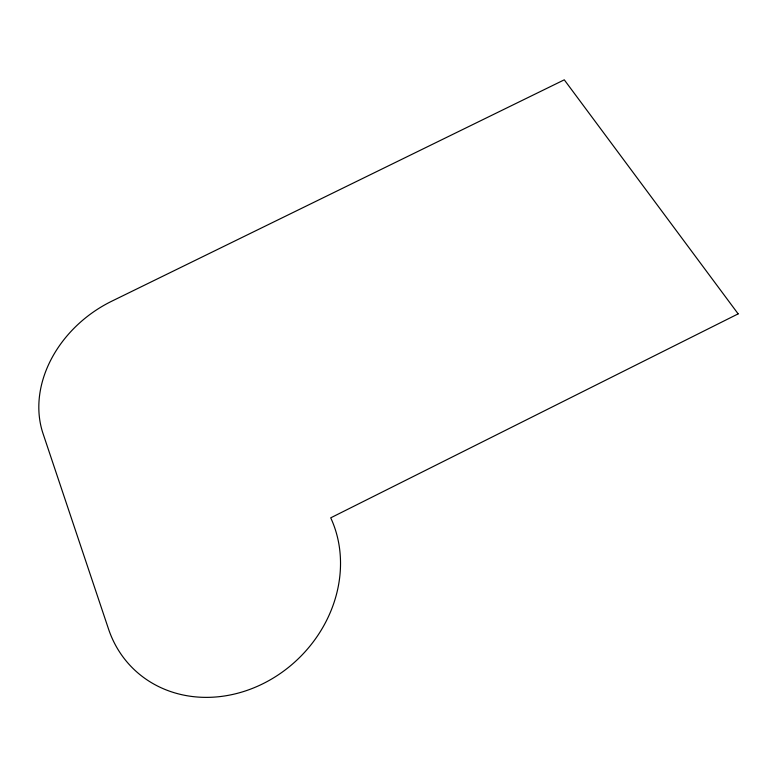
<?xml version="1.0" encoding="UTF-8"?>
<svg xmlns="http://www.w3.org/2000/svg" width="777" height="777" viewBox="0 0 777 777"><rect width="100%" height="100%" fill="white"/><g stroke="black" fill="none" stroke-linecap="round" stroke-linejoin="round"><path stroke-width="1.17" d="M738.15 313.869L330.72 517.832A126.175 110.732 -44.7 0 1 263.422 683.488A126.175 110.732 -44.7 0 1 108.537 629.059L43.026 433.547A113.578 92.026 -35.1 0 1 111.733 301.214L564.277 79.827L738.15 313.869"/></g></svg>
